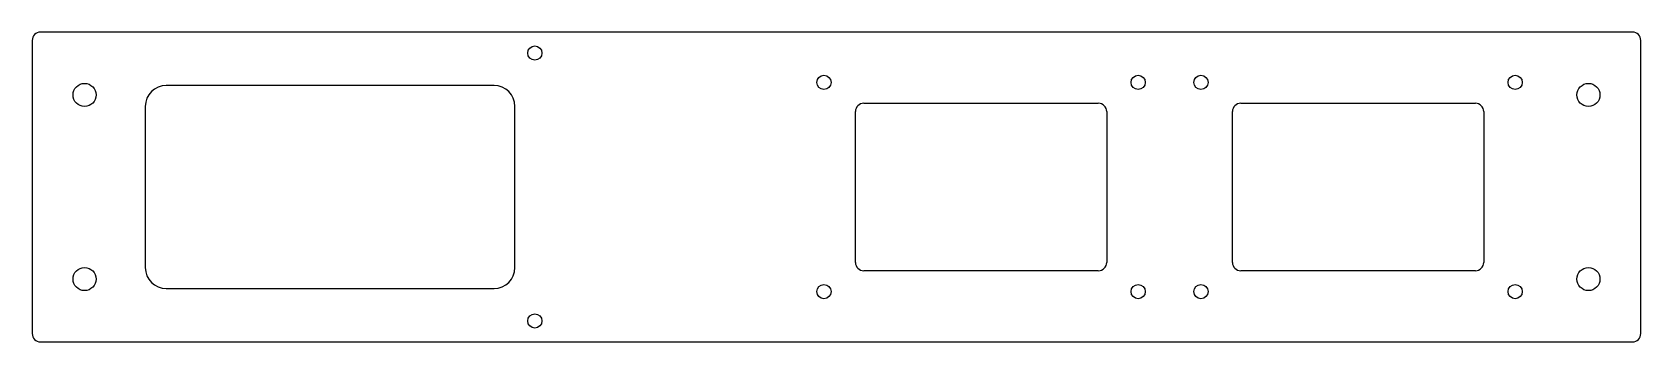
# Model space of a CAD drawing. Header units: millimetres. Extents: x -192 to 192, y -37 to 37.
import ezdxf

# ---------------------------------------------------------------- set-up
doc = ezdxf.new("R2010")
doc.units = ezdxf.units.MM

msp = doc.modelspace()

# ---------------------------------------------------------------- linework, layer by layer
at = {"color": 7, "linetype": 'Continuous', "lineweight": 25}
for p, q in [((-192, 35), (-192, -35)), ((190, 37), (-190, 37)), ((192, -35), (192, 35)), ((-81.75, 24.25), (-160, 24.25)), ((-165, 19.25), (-165, -19.25)), ((-76.75, -19.25), (-76.75, 19.25)), ((6.5, 20), (62.5, 20)), ((96.5, 20), (152.5, 20)), ((4.5, -18), (4.5, 18)), ((64.5, 18), (64.5, -18)), ((94.5, -18), (94.5, 18)), ((154.5, 18), (154.5, -18)), ((62.5, -20), (6.5, -20)), ((152.5, -20), (96.5, -20)), ((-160, -24.25), (-81.75, -24.25)), ((-190, -37), (190, -37))]:
    msp.add_line(p, q, dxfattribs=at)
for centre, radius in [((-72, 32), 1.7), ((-179.5, 22), 2.75), ((-3, 25), 1.7), ((72, 25), 1.7), ((87, 25), 1.7), ((162, 25), 1.7), ((179.5, 22), 2.75), ((-179.5, -22), 2.75), ((179.5, -22), 2.75), ((-3, -25), 1.7), ((72, -25), 1.7), ((87, -25), 1.7), ((162, -25), 1.7), ((-72, -32), 1.7)]:
    msp.add_circle(centre, radius, dxfattribs=at)
for centre, radius, start, end in [((-190, 35), 2, 90, 180), ((190, 35), 2, 0, 90), ((-160, 19.25), 5, 90, 180), ((-81.75, 19.25), 5, 0, 90), ((6.5, 18), 2, 90, 180), ((62.5, 18), 2, 0, 90), ((96.5, 18), 2, 90, 180), ((152.5, 18), 2, 0, 90), ((6.5, -18), 2, 180, 270), ((62.5, -18), 2, 270, 0), ((96.5, -18), 2, 180, 270), ((152.5, -18), 2, 270, 0), ((-160, -19.25), 5, 180, 270), ((-81.75, -19.25), 5, 270, 0), ((-190, -35), 2, 180, 270), ((190, -35), 2, 270, 0)]:
    msp.add_arc(centre, radius, start, end, dxfattribs=at)

doc.saveas('drawing.dxf')
